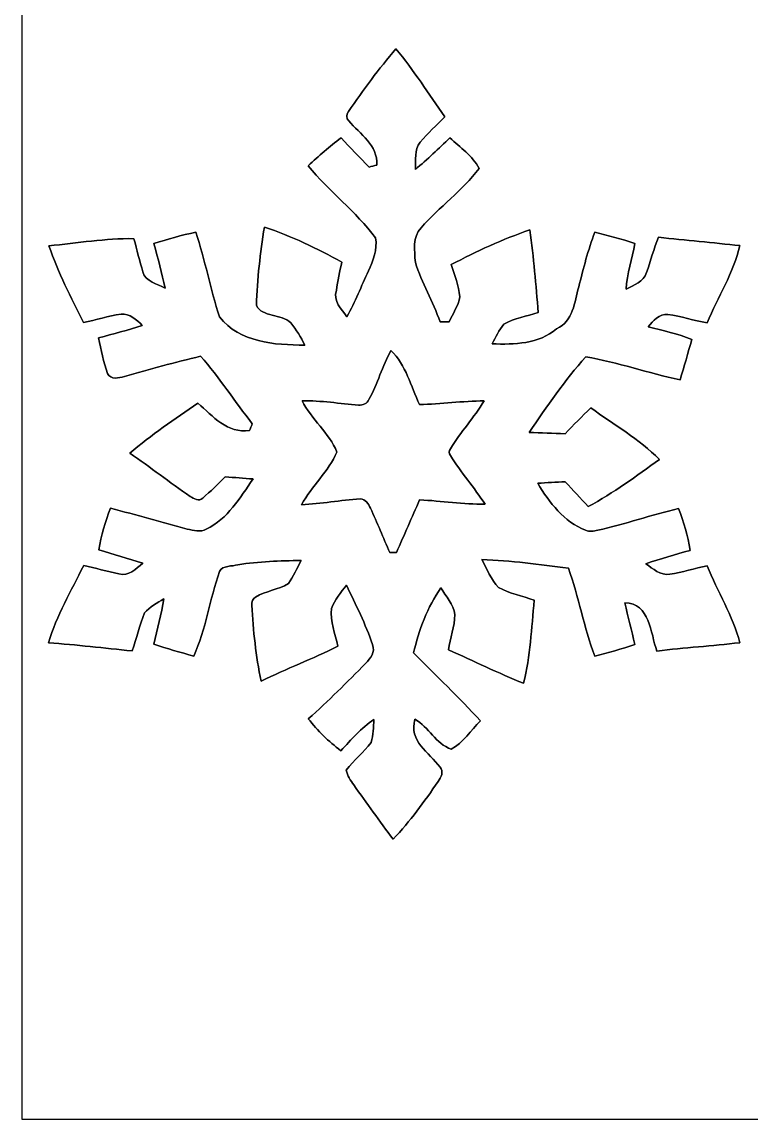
# Model space of a CAD drawing. Header units: centimetres. Extents: x -16.8 to 16.8, y -16.7 to 16.7.
# Drawn here: x -16.77 to -5.52, y -16.67 to 0.28 of the extents above; entities that cross this region are included whole.
import ezdxf

# ---------------------------------------------------------------- set-up
doc = ezdxf.new("R2010")
doc.units = ezdxf.units.CM
doc.header["$MEASUREMENT"] = 0
doc.layers.add('Layer 1', color=7, linetype='Continuous')

msp = doc.modelspace()

# ---------------------------------------------------------------- linework, layer by layer
at = {"layer": 'Layer 1', "color": 7}
for points, knots in [([(-16.77458, 16.66875), (-16.77458, 16.66875), (16.77458, 16.66875), (16.77458, 16.66875), (16.77458, 16.66875), (16.77458, 16.66875), (16.77458, -16.66875), (16.77458, -16.66875), (16.77458, -16.66875), (16.77458, -16.66875), (-16.77458, -16.66875), (-16.77458, -16.66875), (-16.77458, -16.66875), (-16.77458, -16.66875), (-16.77458, 16.66875), (-16.77458, 16.66875), (-16.77458, 16.66875), (-16.77458, 16.66875), (-16.77458, 16.66875), (-16.77458, 16.66875)], [0, 0, 0, 0, 0.16666667, 0.16666667, 0.16666667, 0.16666667, 0.33333333, 0.33333333, 0.33333333, 0.33333333, 0.5, 0.5, 0.5, 0.5, 0.66666667, 0.66666667, 0.66666667, 0.66666667, 1, 1, 1, 1]), ([(-11.73409, -1.10666), (-11.76796, -1.14829), (-11.77078, -1.2132), (-11.72845, -1.2506), (-11.72845, -1.2506), (-11.55383, -1.45803), (-11.27266, -1.62172), (-11.297, -1.93534), (-11.297, -1.93534), (-11.32664, -1.94275), (-11.3859, -1.95721), (-11.41554, -1.96427), (-11.41554, -1.96427), (-11.55771, -1.81257), (-11.71011, -1.67076), (-11.84698, -1.51412), (-11.84698, -1.51412), (-12.0269, -1.64359), (-12.18812, -1.79634), (-12.35322, -1.94416), (-12.35322, -1.94416), (-12.03607, -2.34209), (-11.61697, -2.64901), (-11.31464, -3.05999), (-11.31464, -3.05999), (-11.28395, -3.23533), (-11.35098, -3.41171), (-11.4233, -3.5687), (-11.4233, -3.5687), (-11.53513, -3.804), (-11.62861, -4.04848), (-11.75597, -4.27637), (-11.75597, -4.27637), (-11.84487, -4.1589), (-11.97257, -4.03507), (-11.91895, -3.86927), (-11.91895, -3.86927), (-11.89814, -3.72145), (-11.86709, -3.57752), (-11.83428, -3.43288), (-11.83428, -3.43288), (-12.21599, -3.21945), (-12.61639, -3.03213), (-13.03091, -2.89278), (-13.03091, -2.89278), (-13.09511, -3.29177), (-13.14097, -3.69605), (-13.15473, -4.09963), (-13.15473, -4.09963), (-13.06407, -4.2926), (-12.77056, -4.22557), (-12.62415, -4.36986), (-12.62415, -4.36986), (-12.53984, -4.47604), (-12.46681, -4.59211), (-12.40719, -4.71417), (-12.40719, -4.71417), (-12.87604, -4.71417), (-13.40838, -4.67395), (-13.72623, -4.28025), (-13.72623, -4.28025), (-13.86029, -3.84704), (-13.94883, -3.40007), (-14.09136, -2.96933), (-14.09136, -2.96933), (-14.30867, -3.02084), (-14.52563, -3.07622), (-14.73764, -3.14713), (-14.73764, -3.14713), (-14.67414, -3.37538), (-14.61594, -3.60468), (-14.56514, -3.83611), (-14.56514, -3.83611), (-14.68508, -3.76767), (-14.86464, -3.73768), (-14.90663, -3.58563), (-14.90663, -3.58563), (-14.95919, -3.41559), (-14.99835, -3.24238), (-15.04456, -3.07093), (-15.04456, -3.07093), (-15.48448, -3.06529), (-15.92086, -3.13584), (-16.35689, -3.18241), (-16.35689, -3.18241), (-16.2119, -3.59057), (-16.02246, -3.98216), (-15.82349, -4.36633), (-15.82349, -4.36633), (-15.63017, -4.32541), (-15.44038, -4.26508), (-15.24459, -4.2358), (-15.24459, -4.2358), (-15.11053, -4.22346), (-15.00611, -4.32506), (-14.9158, -4.41007), (-14.9158, -4.41007), (-15.13805, -4.48451), (-15.36594, -4.53849), (-15.59066, -4.6034), (-15.59066, -4.6034), (-15.54974, -4.78825), (-15.51658, -4.97593), (-15.45131, -5.15444), (-15.45131, -5.15444), (-15.40651, -5.25357), (-15.27528, -5.22287), (-15.19167, -5.2003), (-15.19167, -5.2003), (-14.80291, -5.08282), (-14.40991, -4.98228), (-14.01551, -4.88632), (-14.01551, -4.88632), (-13.72729, -5.21617), (-13.48881, -5.58588), (-13.21717, -5.92914), (-13.21717, -5.92914), (-13.2274, -5.95559), (-13.24822, -6.00851), (-13.2588, -6.03497), (-13.2588, -6.03497), (-13.60734, -6.08189), (-13.8236, -5.81307), (-14.05784, -5.61411), (-14.05784, -5.61411), (-14.41909, -5.85541), (-14.77892, -6.1027), (-15.10912, -6.38598), (-15.10912, -6.38598), (-14.79268, -6.60012), (-14.49105, -6.83577), (-14.17638, -7.05273), (-14.17638, -7.05273), (-14.12028, -7.08448), (-14.03809, -7.13916), (-13.98341, -7.07743), (-13.98341, -7.07743), (-13.86064, -6.97548), (-13.74951, -6.86117), (-13.63451, -6.75111), (-13.63451, -6.75111), (-13.49199, -6.76028), (-13.34911, -6.77086), (-13.20624, -6.78251), (-13.20624, -6.78251), (-13.40873, -7.07249), (-13.59641, -7.3974), (-13.92802, -7.55756), (-13.92802, -7.55756), (-14.01974, -7.60977), (-14.12663, -7.57731), (-14.22188, -7.55544), (-14.22188, -7.55544), (-14.61664, -7.44855), (-15.00999, -7.33531), (-15.40686, -7.23512), (-15.40686, -7.23512), (-15.49224, -7.44114), (-15.54868, -7.65775), (-15.58643, -7.87717), (-15.58643, -7.87717), (-15.36171, -7.94773), (-15.13417, -8.00982), (-14.9098, -8.08249), (-14.9098, -8.08249), (-15.00999, -8.17139), (-15.12993, -8.29063), (-15.27704, -8.24971), (-15.27704, -8.24971), (-15.45908, -8.20879), (-15.63864, -8.15763), (-15.82103, -8.11989), (-15.82103, -8.11989), (-16.01576, -8.509), (-16.23977, -8.89212), (-16.36466, -9.31122), (-16.36466, -9.31122), (-15.93356, -9.34614), (-15.50353, -9.3913), (-15.07384, -9.43892), (-15.07384, -9.43892), (-15.00646, -9.24419), (-14.95566, -9.04311), (-14.88369, -8.85014), (-14.88369, -8.85014), (-14.79973, -8.757), (-14.69002, -8.69527), (-14.58242, -8.63494), (-14.58242, -8.63494), (-14.6244, -8.86954), (-14.6812, -9.10131), (-14.7387, -9.33274), (-14.7387, -9.33274), (-14.5355, -9.40223), (-14.32913, -9.46079), (-14.1224, -9.519), (-14.1224, -9.519), (-13.92943, -9.10449), (-13.87722, -8.64235), (-13.72376, -8.21408), (-13.72376, -8.21408), (-13.67755, -8.1093), (-13.52233, -8.13752), (-13.44119, -8.10648), (-13.44119, -8.10648), (-13.11804, -8.05991), (-12.79066, -8.04192), (-12.46399, -8.04263), (-12.46399, -8.04263), (-12.52361, -8.16469), (-12.58605, -8.28499), (-12.66119, -8.39858), (-12.66119, -8.39858), (-12.81712, -8.49242), (-13.00939, -8.51182), (-13.16673, -8.60566), (-13.16673, -8.60566), (-13.21259, -8.63036), (-13.23164, -8.68221), (-13.22493, -8.73266), (-13.22493, -8.73266), (-13.20447, -9.12495), (-13.16249, -9.5183), (-13.08065, -9.90353), (-13.08065, -9.90353), (-12.69083, -9.71374), (-12.28408, -9.56028), (-11.89637, -9.36554), (-11.89637, -9.36554), (-11.94188, -9.17328), (-12.01455, -8.98278), (-11.99444, -8.78134), (-11.99444, -8.78134), (-11.9447, -8.64694), (-11.85263, -8.53299), (-11.76126, -8.42433), (-11.76126, -8.42433), (-11.62509, -8.72807), (-11.46316, -9.02229), (-11.36333, -9.3412), (-11.36333, -9.3412), (-11.3097, -9.46079), (-11.39684, -9.55111), (-11.46598, -9.62907), (-11.46598, -9.62907), (-11.75491, -9.92082), (-12.04242, -10.21468), (-12.35251, -10.48491), (-12.35251, -10.48491), (-12.21034, -10.67259), (-12.03748, -10.83522), (-11.85086, -10.97915), (-11.85086, -10.97915), (-11.68823, -10.81123), (-11.5376, -10.62637), (-11.33898, -10.49902), (-11.33898, -10.49902), (-11.35204, -10.61579), (-11.34392, -10.7382), (-11.38343, -10.85039), (-11.38343, -10.85039), (-11.49279, -11.00772), (-11.65084, -11.12485), (-11.76584, -11.27866), (-11.76584, -11.27866), (-11.7542, -11.36615), (-11.69882, -11.43811), (-11.65049, -11.50902), (-11.65049, -11.50902), (-11.45117, -11.78948), (-11.25008, -12.06923), (-11.04336, -12.34475), (-11.04336, -12.34475), (-10.77948, -12.07382), (-10.56323, -11.76232), (-10.34627, -11.45434), (-10.34627, -11.45434), (-10.30499, -11.3919), (-10.25631, -11.30018), (-10.31663, -11.23386), (-10.31663, -11.23386), (-10.48985, -11.00737), (-10.80453, -10.83063), (-10.70645, -10.49267), (-10.70645, -10.49267), (-10.49091, -10.61191), (-10.38401, -10.87437), (-10.14659, -10.95481), (-10.14659, -10.95481), (-9.95856, -10.85638), (-9.84391, -10.66447), (-9.6961, -10.51983), (-9.6961, -10.51983), (-10.02383, -10.15471), (-10.3826, -9.81957), (-10.72621, -9.47032), (-10.72621, -9.47032), (-10.64895, -9.11437), (-10.51101, -8.76335), (-10.30676, -8.46243), (-10.30676, -8.46243), (-10.22703, -8.59437), (-10.1159, -8.72031), (-10.08874, -8.87695), (-10.08874, -8.87695), (-10.09297, -9.06251), (-10.16706, -9.2389), (-10.18575, -9.42305), (-10.18575, -9.42305), (-9.79946, -9.59414), (-9.42023, -9.78112), (-9.02829, -9.93846), (-9.02829, -9.93846), (-8.92457, -9.519), (-8.90552, -9.08473), (-8.86566, -8.65611), (-8.86566, -8.65611), (-9.04734, -8.58696), (-9.24384, -8.55274), (-9.41458, -8.45961), (-9.41458, -8.45961), (-9.52923, -8.33543), (-9.59591, -8.17457), (-9.67352, -8.0264), (-9.67352, -8.0264), (-9.22584, -8.04439), (-8.78099, -8.10048), (-8.3372, -8.16046), (-8.3372, -8.16046), (-8.17563, -8.60531), (-8.09625, -9.07521), (-7.92903, -9.51794), (-7.92903, -9.51794), (-7.72125, -9.46432), (-7.51346, -9.40894), (-7.31026, -9.33979), (-7.31026, -9.33979), (-7.36106, -9.12424), (-7.41645, -8.91117), (-7.46548, -8.69562), (-7.46548, -8.69562), (-7.07672, -8.69774), (-7.07002, -9.16164), (-6.97089, -9.44033), (-6.97089, -9.44033), (-6.54438, -9.38918), (-6.11611, -9.36025), (-5.68925, -9.31122), (-5.68925, -9.31122), (-5.79861, -8.89247), (-6.03426, -8.52135), (-6.19513, -8.122), (-6.19513, -8.122), (-6.38739, -8.16398), (-6.57578, -8.22431), (-6.77051, -8.25429), (-6.77051, -8.25429), (-6.91515, -8.27828), (-7.03263, -8.16892), (-7.14093, -8.09061), (-7.14093, -8.09061), (-6.91515, -8.01687), (-6.68655, -7.95196), (-6.45866, -7.88494), (-6.45866, -7.88494), (-6.49499, -7.66374), (-6.54967, -7.44432), (-6.63716, -7.23794), (-6.63716, -7.23794), (-7.05485, -7.34166), (-7.46407, -7.47677), (-7.88282, -7.57555), (-7.88282, -7.57555), (-7.9442, -7.59001), (-8.01053, -7.59954), (-8.07085, -7.5752), (-8.07085, -7.5752), (-8.40528, -7.44396), (-8.63106, -7.14657), (-8.80992, -6.84812), (-8.80992, -6.84812), (-8.66881, -6.83966), (-8.52734, -6.83225), (-8.38588, -6.82696), (-8.38588, -6.82696), (-8.26664, -6.95396), (-8.1474, -7.08096), (-8.02993, -7.21007), (-8.02993, -7.21007), (-7.64364, -6.99805), (-7.28663, -6.73735), (-6.93032, -6.47947), (-6.93032, -6.47947), (-7.24429, -6.1662), (-7.63517, -5.9436), (-7.99218, -5.68396), (-7.99218, -5.68396), (-8.12588, -5.81589), (-8.25853, -5.94889), (-8.3887, -6.08471), (-8.3887, -6.08471), (-8.57426, -6.07836), (-8.75947, -6.07131), (-8.94468, -6.06284), (-8.94468, -6.06284), (-8.6674, -5.66349), (-8.39188, -5.25956), (-8.06803, -4.89585), (-8.06803, -4.89585), (-7.57449, -4.97946), (-7.10106, -5.14667), (-6.61211, -5.25145), (-6.61211, -5.25145), (-6.54967, -5.04402), (-6.48829, -4.83694), (-6.43149, -4.62809), (-6.43149, -4.62809), (-6.64916, -4.5399), (-6.87952, -4.49016), (-7.10636, -4.43195), (-7.10636, -4.43195), (-7.02839, -4.33952), (-6.93314, -4.23192), (-6.80014, -4.24074), (-6.80014, -4.24074), (-6.59589, -4.26932), (-6.39868, -4.3374), (-6.19478, -4.37056), (-6.19478, -4.37056), (-6.0265, -3.97369), (-5.78944, -3.59939), (-5.68748, -3.17712), (-5.68748, -3.17712), (-6.10623, -3.13443), (-6.52533, -3.09421), (-6.94337, -3.04906), (-6.94337, -3.04906), (-7.01993, -3.22615), (-7.06543, -3.41383), (-7.1314, -3.59516), (-7.1314, -3.59516), (-7.17656, -3.73627), (-7.32896, -3.78919), (-7.44714, -3.85304), (-7.44714, -3.85304), (-7.43373, -3.61174), (-7.35436, -3.38067), (-7.31097, -3.14431), (-7.31097, -3.14431), (-7.51311, -3.0734), (-7.7216, -3.02401), (-7.92868, -2.97039), (-7.92868, -2.97039), (-8.03381, -3.2452), (-8.10436, -3.53131), (-8.17739, -3.81635), (-8.17739, -3.81635), (-8.24054, -4.0513), (-8.26347, -4.34481), (-8.51817, -4.4637), (-8.51817, -4.4637), (-8.79687, -4.69794), (-9.17116, -4.70817), (-9.51512, -4.69477), (-9.51512, -4.69477), (-9.45938, -4.59105), (-9.40964, -4.48169), (-9.33274, -4.39244), (-9.33274, -4.39244), (-9.17187, -4.29436), (-8.9789, -4.27073), (-8.8011, -4.21322), (-8.8011, -4.21322), (-8.83814, -3.78672), (-8.87413, -3.35986), (-8.93128, -2.93546), (-8.93128, -2.93546), (-9.35073, -3.07622), (-9.75431, -3.26743), (-10.14659, -3.47169), (-10.14659, -3.47169), (-10.09544, -3.63467), (-10.02277, -3.79589), (-10.01501, -3.9691), (-10.01501, -3.9691), (-10.03265, -4.10986), (-10.12402, -4.22734), (-10.17799, -4.35575), (-10.17799, -4.35575), (-10.22421, -4.35539), (-10.27042, -4.35575), (-10.31663, -4.3561), (-10.31663, -4.3561), (-10.43058, -4.04354), (-10.60062, -3.75426), (-10.7001, -3.43676), (-10.7001, -3.43676), (-10.7128, -3.25967), (-10.74491, -3.042), (-10.6112, -2.9016), (-10.6112, -2.9016), (-10.32686, -2.58233), (-9.97514, -2.32692), (-9.71374, -1.9872), (-9.71374, -1.9872), (-9.81393, -1.78929), (-10.01007, -1.66264), (-10.16635, -1.51271), (-10.16635, -1.51271), (-10.33956, -1.67993), (-10.51278, -1.84785), (-10.69904, -2.00131), (-10.69904, -2.00131), (-10.68634, -1.8609), (-10.72092, -1.69792), (-10.62602, -1.58115), (-10.62602, -1.58115), (-10.51031, -1.44004), (-10.37167, -1.31939), (-10.24537, -1.18816), (-10.24537, -1.18816), (-10.49443, -0.83644), (-10.72409, -0.47025), (-11.00032, -0.13899), (-11.00032, -0.13899), (-11.26349, -0.44697), (-11.50338, -0.77399), (-11.73409, -1.10666)], [0, 0, 0, 0, 0.0075188, 0.0075188, 0.0075188, 0.0075188, 0.01503759, 0.01503759, 0.01503759, 0.01503759, 0.02255639, 0.02255639, 0.02255639, 0.02255639, 0.03007519, 0.03007519, 0.03007519, 0.03007519, 0.03759398, 0.03759398, 0.03759398, 0.03759398, 0.04511278, 0.04511278, 0.04511278, 0.04511278, 0.05263158, 0.05263158, 0.05263158, 0.05263158, 0.06015038, 0.06015038, 0.06015038, 0.06015038, 0.06766917, 0.06766917, 0.06766917, 0.06766917, 0.07518797, 0.07518797, 0.07518797, 0.07518797, 0.08270677, 0.08270677, 0.08270677, 0.08270677, 0.09022556, 0.09022556, 0.09022556, 0.09022556, 0.09774436, 0.09774436, 0.09774436, 0.09774436, 0.10526316, 0.10526316, 0.10526316, 0.10526316, 0.11278195, 0.11278195, 0.11278195, 0.11278195, 0.12030075, 0.12030075, 0.12030075, 0.12030075, 0.12781955, 0.12781955, 0.12781955, 0.12781955, 0.13533835, 0.13533835, 0.13533835, 0.13533835, 0.14285714, 0.14285714, 0.14285714, 0.14285714, 0.15037594, 0.15037594, 0.15037594, 0.15037594, 0.15789474, 0.15789474, 0.15789474, 0.15789474, 0.16541353, 0.16541353, 0.16541353, 0.16541353, 0.17293233, 0.17293233, 0.17293233, 0.17293233, 0.18045113, 0.18045113, 0.18045113, 0.18045113, 0.18796992, 0.18796992, 0.18796992, 0.18796992, 0.19548872, 0.19548872, 0.19548872, 0.19548872, 0.20300752, 0.20300752, 0.20300752, 0.20300752, 0.21052632, 0.21052632, 0.21052632, 0.21052632, 0.21804511, 0.21804511, 0.21804511, 0.21804511, 0.22556391, 0.22556391, 0.22556391, 0.22556391, 0.23308271, 0.23308271, 0.23308271, 0.23308271, 0.2406015, 0.2406015, 0.2406015, 0.2406015, 0.2481203, 0.2481203, 0.2481203, 0.2481203, 0.2556391, 0.2556391, 0.2556391, 0.2556391, 0.26315789, 0.26315789, 0.26315789, 0.26315789, 0.27067669, 0.27067669, 0.27067669, 0.27067669, 0.27819549, 0.27819549, 0.27819549, 0.27819549, 0.28571429, 0.28571429, 0.28571429, 0.28571429, 0.29323308, 0.29323308, 0.29323308, 0.29323308, 0.30075188, 0.30075188, 0.30075188, 0.30075188, 0.30827068, 0.30827068, 0.30827068, 0.30827068, 0.31578947, 0.31578947, 0.31578947, 0.31578947, 0.32330827, 0.32330827, 0.32330827, 0.32330827, 0.33082707, 0.33082707, 0.33082707, 0.33082707, 0.33834586, 0.33834586, 0.33834586, 0.33834586, 0.34586466, 0.34586466, 0.34586466, 0.34586466, 0.35338346, 0.35338346, 0.35338346, 0.35338346, 0.36090226, 0.36090226, 0.36090226, 0.36090226, 0.36842105, 0.36842105, 0.36842105, 0.36842105, 0.37593985, 0.37593985, 0.37593985, 0.37593985, 0.38345865, 0.38345865, 0.38345865, 0.38345865, 0.39097744, 0.39097744, 0.39097744, 0.39097744, 0.39849624, 0.39849624, 0.39849624, 0.39849624, 0.40601504, 0.40601504, 0.40601504, 0.40601504, 0.41353383, 0.41353383, 0.41353383, 0.41353383, 0.42105263, 0.42105263, 0.42105263, 0.42105263, 0.42857143, 0.42857143, 0.42857143, 0.42857143, 0.43609023, 0.43609023, 0.43609023, 0.43609023, 0.44360902, 0.44360902, 0.44360902, 0.44360902, 0.45112782, 0.45112782, 0.45112782, 0.45112782, 0.45864662, 0.45864662, 0.45864662, 0.45864662, 0.46616541, 0.46616541, 0.46616541, 0.46616541, 0.47368421, 0.47368421, 0.47368421, 0.47368421, 0.48120301, 0.48120301, 0.48120301, 0.48120301, 0.4887218, 0.4887218, 0.4887218, 0.4887218, 0.4962406, 0.4962406, 0.4962406, 0.4962406, 0.5037594, 0.5037594, 0.5037594, 0.5037594, 0.5112782, 0.5112782, 0.5112782, 0.5112782, 0.51879699, 0.51879699, 0.51879699, 0.51879699, 0.52631579, 0.52631579, 0.52631579, 0.52631579, 0.53383459, 0.53383459, 0.53383459, 0.53383459, 0.54135338, 0.54135338, 0.54135338, 0.54135338, 0.54887218, 0.54887218, 0.54887218, 0.54887218, 0.55639098, 0.55639098, 0.55639098, 0.55639098, 0.56390977, 0.56390977, 0.56390977, 0.56390977, 0.57142857, 0.57142857, 0.57142857, 0.57142857, 0.57894737, 0.57894737, 0.57894737, 0.57894737, 0.58646617, 0.58646617, 0.58646617, 0.58646617, 0.59398496, 0.59398496, 0.59398496, 0.59398496, 0.60150376, 0.60150376, 0.60150376, 0.60150376, 0.60902256, 0.60902256, 0.60902256, 0.60902256, 0.61654135, 0.61654135, 0.61654135, 0.61654135, 0.62406015, 0.62406015, 0.62406015, 0.62406015, 0.63157895, 0.63157895, 0.63157895, 0.63157895, 0.63909774, 0.63909774, 0.63909774, 0.63909774, 0.64661654, 0.64661654, 0.64661654, 0.64661654, 0.65413534, 0.65413534, 0.65413534, 0.65413534, 0.66165414, 0.66165414, 0.66165414, 0.66165414, 0.66917293, 0.66917293, 0.66917293, 0.66917293, 0.67669173, 0.67669173, 0.67669173, 0.67669173, 0.68421053, 0.68421053, 0.68421053, 0.68421053, 0.69172932, 0.69172932, 0.69172932, 0.69172932, 0.69924812, 0.69924812, 0.69924812, 0.69924812, 0.70676692, 0.70676692, 0.70676692, 0.70676692, 0.71428571, 0.71428571, 0.71428571, 0.71428571, 0.72180451, 0.72180451, 0.72180451, 0.72180451, 0.72932331, 0.72932331, 0.72932331, 0.72932331, 0.73684211, 0.73684211, 0.73684211, 0.73684211, 0.7443609, 0.7443609, 0.7443609, 0.7443609, 0.7518797, 0.7518797, 0.7518797, 0.7518797, 0.7593985, 0.7593985, 0.7593985, 0.7593985, 0.76691729, 0.76691729, 0.76691729, 0.76691729, 0.77443609, 0.77443609, 0.77443609, 0.77443609, 0.78195489, 0.78195489, 0.78195489, 0.78195489, 0.78947368, 0.78947368, 0.78947368, 0.78947368, 0.79699248, 0.79699248, 0.79699248, 0.79699248, 0.80451128, 0.80451128, 0.80451128, 0.80451128, 0.81203008, 0.81203008, 0.81203008, 0.81203008, 0.81954887, 0.81954887, 0.81954887, 0.81954887, 0.82706767, 0.82706767, 0.82706767, 0.82706767, 0.83458647, 0.83458647, 0.83458647, 0.83458647, 0.84210526, 0.84210526, 0.84210526, 0.84210526, 0.84962406, 0.84962406, 0.84962406, 0.84962406, 0.85714286, 0.85714286, 0.85714286, 0.85714286, 0.86466165, 0.86466165, 0.86466165, 0.86466165, 0.87218045, 0.87218045, 0.87218045, 0.87218045, 0.87969925, 0.87969925, 0.87969925, 0.87969925, 0.88721805, 0.88721805, 0.88721805, 0.88721805, 0.89473684, 0.89473684, 0.89473684, 0.89473684, 0.90225564, 0.90225564, 0.90225564, 0.90225564, 0.90977444, 0.90977444, 0.90977444, 0.90977444, 0.91729323, 0.91729323, 0.91729323, 0.91729323, 0.92481203, 0.92481203, 0.92481203, 0.92481203, 0.93233083, 0.93233083, 0.93233083, 0.93233083, 0.93984962, 0.93984962, 0.93984962, 0.93984962, 0.94736842, 0.94736842, 0.94736842, 0.94736842, 0.95488722, 0.95488722, 0.95488722, 0.95488722, 0.96240602, 0.96240602, 0.96240602, 0.96240602, 0.96992481, 0.96992481, 0.96992481, 0.96992481, 0.97744361, 0.97744361, 0.97744361, 0.97744361, 0.98496241, 0.98496241, 0.98496241, 0.98496241, 1, 1, 1, 1]), ([(-11.07616, -4.79672), (-10.84651, -5.02461), (-10.76678, -5.34705), (-10.63696, -5.63316), (-10.63696, -5.63316), (-10.30252, -5.6261), (-9.97056, -5.57847), (-9.63577, -5.57565), (-9.63577, -5.57565), (-9.79346, -5.83353), (-9.99878, -6.05825), (-10.15824, -6.31472), (-10.15824, -6.31472), (-10.18258, -6.34965), (-10.18258, -6.38493), (-10.15824, -6.42091), (-10.15824, -6.42091), (-9.99419, -6.68161), (-9.79135, -6.91586), (-9.62131, -7.17303), (-9.62131, -7.17303), (-9.96033, -7.17479), (-10.29617, -7.12152), (-10.63413, -7.10459), (-10.63413, -7.10459), (-10.75302, -7.37588), (-10.87367, -7.64646), (-10.99079, -7.91845), (-10.99079, -7.91845), (-11.0169, -7.9188), (-11.06876, -7.91916), (-11.09451, -7.91951), (-11.09451, -7.91951), (-11.1947, -7.69056), (-11.28854, -7.45913), (-11.39366, -7.23265), (-11.39366, -7.23265), (-11.42471, -7.16774), (-11.46845, -7.08907), (-11.551, -7.09048), (-11.551, -7.09048), (-11.85404, -7.10741), (-12.15284, -7.16844), (-12.45658, -7.17973), (-12.45658, -7.17973), (-12.29819, -6.89363), (-12.04348, -6.66503), (-11.90978, -6.36693), (-11.90978, -6.36693), (-12.03008, -6.06989), (-12.30559, -5.86176), (-12.44847, -5.57424), (-12.44847, -5.57424), (-12.15566, -5.56895), (-11.86674, -5.62116), (-11.57534, -5.64021), (-11.57534, -5.64021), (-11.51043, -5.6455), (-11.44376, -5.61728), (-11.41624, -5.55554), (-11.41624, -5.55554), (-11.28395, -5.31178), (-11.20846, -5.04084), (-11.07616, -4.79672)], [0, 0, 0, 0, 0.05882353, 0.05882353, 0.05882353, 0.05882353, 0.11764706, 0.11764706, 0.11764706, 0.11764706, 0.17647059, 0.17647059, 0.17647059, 0.17647059, 0.23529412, 0.23529412, 0.23529412, 0.23529412, 0.29411765, 0.29411765, 0.29411765, 0.29411765, 0.35294118, 0.35294118, 0.35294118, 0.35294118, 0.41176471, 0.41176471, 0.41176471, 0.41176471, 0.47058824, 0.47058824, 0.47058824, 0.47058824, 0.52941176, 0.52941176, 0.52941176, 0.52941176, 0.58823529, 0.58823529, 0.58823529, 0.58823529, 0.64705882, 0.64705882, 0.64705882, 0.64705882, 0.70588235, 0.70588235, 0.70588235, 0.70588235, 0.76470588, 0.76470588, 0.76470588, 0.76470588, 0.82352941, 0.82352941, 0.82352941, 0.82352941, 0.88235294, 0.88235294, 0.88235294, 0.88235294, 1, 1, 1, 1])]:
    msp.add_open_spline(points, degree=3, knots=knots, dxfattribs=at)
at = {"layer": 'Layer 1', "color": 251}
for points, knots in [([(-11.73409, -1.10666), (-11.50338, -0.77399), (-11.26349, -0.44697), (-11.00032, -0.13899), (-11.00032, -0.13899), (-10.72409, -0.47025), (-10.49443, -0.83644), (-10.24537, -1.18816), (-10.24537, -1.18816), (-10.37167, -1.31939), (-10.51031, -1.44004), (-10.62602, -1.58115), (-10.62602, -1.58115), (-10.72092, -1.69792), (-10.68634, -1.8609), (-10.69904, -2.00131), (-10.69904, -2.00131), (-10.51278, -1.84785), (-10.33956, -1.67993), (-10.16635, -1.51271), (-10.16635, -1.51271), (-10.01007, -1.66264), (-9.81393, -1.78929), (-9.71374, -1.9872), (-9.71374, -1.9872), (-9.97514, -2.32692), (-10.32686, -2.58233), (-10.6112, -2.9016), (-10.6112, -2.9016), (-10.74491, -3.042), (-10.7128, -3.25967), (-10.7001, -3.43676), (-10.7001, -3.43676), (-10.60062, -3.75426), (-10.43058, -4.04354), (-10.31663, -4.3561), (-10.31663, -4.3561), (-10.27042, -4.35575), (-10.22421, -4.35539), (-10.17799, -4.35575), (-10.17799, -4.35575), (-10.12402, -4.22734), (-10.03265, -4.10986), (-10.01501, -3.9691), (-10.01501, -3.9691), (-10.02277, -3.79589), (-10.09544, -3.63467), (-10.14659, -3.47169), (-10.14659, -3.47169), (-9.75431, -3.26743), (-9.35073, -3.07622), (-8.93128, -2.93546), (-8.93128, -2.93546), (-8.87413, -3.35986), (-8.83814, -3.78672), (-8.8011, -4.21322), (-8.8011, -4.21322), (-8.9789, -4.27073), (-9.17187, -4.29436), (-9.33274, -4.39244), (-9.33274, -4.39244), (-9.40964, -4.48169), (-9.45938, -4.59105), (-9.51512, -4.69477), (-9.51512, -4.69477), (-9.17116, -4.70817), (-8.79687, -4.69794), (-8.51817, -4.4637), (-8.51817, -4.4637), (-8.26347, -4.34481), (-8.24054, -4.0513), (-8.17739, -3.81635), (-8.17739, -3.81635), (-8.10436, -3.53131), (-8.03381, -3.2452), (-7.92868, -2.97039), (-7.92868, -2.97039), (-7.7216, -3.02401), (-7.51311, -3.0734), (-7.31097, -3.14431), (-7.31097, -3.14431), (-7.35436, -3.38067), (-7.43373, -3.61174), (-7.44714, -3.85304), (-7.44714, -3.85304), (-7.32896, -3.78919), (-7.17656, -3.73627), (-7.1314, -3.59516), (-7.1314, -3.59516), (-7.06543, -3.41383), (-7.01993, -3.22615), (-6.94337, -3.04906), (-6.94337, -3.04906), (-6.52533, -3.09421), (-6.10623, -3.13443), (-5.68748, -3.17712), (-5.68748, -3.17712), (-5.78944, -3.59939), (-6.0265, -3.97369), (-6.19478, -4.37056), (-6.19478, -4.37056), (-6.39868, -4.3374), (-6.59589, -4.26932), (-6.80014, -4.24074), (-6.80014, -4.24074), (-6.93314, -4.23192), (-7.02839, -4.33952), (-7.10636, -4.43195), (-7.10636, -4.43195), (-6.87952, -4.49016), (-6.64916, -4.5399), (-6.43149, -4.62809), (-6.43149, -4.62809), (-6.48829, -4.83694), (-6.54967, -5.04402), (-6.61211, -5.25145), (-6.61211, -5.25145), (-7.10106, -5.14667), (-7.57449, -4.97946), (-8.06803, -4.89585), (-8.06803, -4.89585), (-8.39188, -5.25956), (-8.6674, -5.66349), (-8.94468, -6.06284), (-8.94468, -6.06284), (-8.75947, -6.07131), (-8.57426, -6.07836), (-8.3887, -6.08471), (-8.3887, -6.08471), (-8.25853, -5.94889), (-8.12588, -5.81589), (-7.99218, -5.68396), (-7.99218, -5.68396), (-7.63517, -5.9436), (-7.24429, -6.1662), (-6.93032, -6.47947), (-6.93032, -6.47947), (-7.28663, -6.73735), (-7.64364, -6.99805), (-8.02993, -7.21007), (-8.02993, -7.21007), (-8.1474, -7.08096), (-8.26664, -6.95396), (-8.38588, -6.82696), (-8.38588, -6.82696), (-8.52734, -6.83225), (-8.66881, -6.83966), (-8.80992, -6.84812), (-8.80992, -6.84812), (-8.63106, -7.14657), (-8.40528, -7.44396), (-8.07085, -7.5752), (-8.07085, -7.5752), (-8.01053, -7.59954), (-7.9442, -7.59001), (-7.88282, -7.57555), (-7.88282, -7.57555), (-7.46407, -7.47677), (-7.05485, -7.34166), (-6.63716, -7.23794), (-6.63716, -7.23794), (-6.54967, -7.44432), (-6.49499, -7.66374), (-6.45866, -7.88494), (-6.45866, -7.88494), (-6.68655, -7.95196), (-6.91515, -8.01687), (-7.14093, -8.09061), (-7.14093, -8.09061), (-7.03263, -8.16892), (-6.91515, -8.27828), (-6.77051, -8.25429), (-6.77051, -8.25429), (-6.57578, -8.22431), (-6.38739, -8.16398), (-6.19513, -8.122), (-6.19513, -8.122), (-6.03426, -8.52135), (-5.79861, -8.89247), (-5.68925, -9.31122), (-5.68925, -9.31122), (-6.11611, -9.36025), (-6.54438, -9.38918), (-6.97089, -9.44033), (-6.97089, -9.44033), (-7.07002, -9.16164), (-7.07672, -8.69774), (-7.46548, -8.69562), (-7.46548, -8.69562), (-7.41645, -8.91117), (-7.36106, -9.12424), (-7.31026, -9.33979), (-7.31026, -9.33979), (-7.51346, -9.40894), (-7.72125, -9.46432), (-7.92903, -9.51794), (-7.92903, -9.51794), (-8.09625, -9.07521), (-8.17563, -8.60531), (-8.3372, -8.16046), (-8.3372, -8.16046), (-8.78099, -8.10048), (-9.22584, -8.04439), (-9.67352, -8.0264), (-9.67352, -8.0264), (-9.59591, -8.17457), (-9.52923, -8.33543), (-9.41458, -8.45961), (-9.41458, -8.45961), (-9.24384, -8.55274), (-9.04734, -8.58696), (-8.86566, -8.65611), (-8.86566, -8.65611), (-8.90552, -9.08473), (-8.92457, -9.519), (-9.02829, -9.93846), (-9.02829, -9.93846), (-9.42023, -9.78112), (-9.79946, -9.59414), (-10.18575, -9.42305), (-10.18575, -9.42305), (-10.16706, -9.2389), (-10.09297, -9.06251), (-10.08874, -8.87695), (-10.08874, -8.87695), (-10.1159, -8.72031), (-10.22703, -8.59437), (-10.30676, -8.46243), (-10.30676, -8.46243), (-10.51101, -8.76335), (-10.64895, -9.11437), (-10.72621, -9.47032), (-10.72621, -9.47032), (-10.3826, -9.81957), (-10.02383, -10.15471), (-9.6961, -10.51983), (-9.6961, -10.51983), (-9.84391, -10.66447), (-9.95856, -10.85638), (-10.14659, -10.95481), (-10.14659, -10.95481), (-10.38401, -10.87437), (-10.49091, -10.61191), (-10.70645, -10.49267), (-10.70645, -10.49267), (-10.80453, -10.83063), (-10.48985, -11.00737), (-10.31663, -11.23386), (-10.31663, -11.23386), (-10.25631, -11.30018), (-10.30499, -11.3919), (-10.34627, -11.45434), (-10.34627, -11.45434), (-10.56323, -11.76232), (-10.77948, -12.07382), (-11.04336, -12.34475), (-11.04336, -12.34475), (-11.25008, -12.06923), (-11.45117, -11.78948), (-11.65049, -11.50902), (-11.65049, -11.50902), (-11.69882, -11.43811), (-11.7542, -11.36615), (-11.76584, -11.27866), (-11.76584, -11.27866), (-11.65084, -11.12485), (-11.49279, -11.00772), (-11.38343, -10.85039), (-11.38343, -10.85039), (-11.34392, -10.7382), (-11.35204, -10.61579), (-11.33898, -10.49902), (-11.33898, -10.49902), (-11.5376, -10.62637), (-11.68823, -10.81123), (-11.85086, -10.97915), (-11.85086, -10.97915), (-12.03748, -10.83522), (-12.21034, -10.67259), (-12.35251, -10.48491), (-12.35251, -10.48491), (-12.04242, -10.21468), (-11.75491, -9.92082), (-11.46598, -9.62907), (-11.46598, -9.62907), (-11.39684, -9.55111), (-11.3097, -9.46079), (-11.36333, -9.3412), (-11.36333, -9.3412), (-11.46316, -9.02229), (-11.62509, -8.72807), (-11.76126, -8.42433), (-11.76126, -8.42433), (-11.85263, -8.53299), (-11.9447, -8.64694), (-11.99444, -8.78134), (-11.99444, -8.78134), (-12.01455, -8.98278), (-11.94188, -9.17328), (-11.89637, -9.36554), (-11.89637, -9.36554), (-12.28408, -9.56028), (-12.69083, -9.71374), (-13.08065, -9.90353), (-13.08065, -9.90353), (-13.16249, -9.5183), (-13.20447, -9.12495), (-13.22493, -8.73266), (-13.22493, -8.73266), (-13.23164, -8.68221), (-13.21259, -8.63036), (-13.16673, -8.60566), (-13.16673, -8.60566), (-13.00939, -8.51182), (-12.81712, -8.49242), (-12.66119, -8.39858), (-12.66119, -8.39858), (-12.58605, -8.28499), (-12.52361, -8.16469), (-12.46399, -8.04263), (-12.46399, -8.04263), (-12.79066, -8.04192), (-13.11804, -8.05991), (-13.44119, -8.10648), (-13.44119, -8.10648), (-13.52233, -8.13752), (-13.67755, -8.1093), (-13.72376, -8.21408), (-13.72376, -8.21408), (-13.87722, -8.64235), (-13.92943, -9.10449), (-14.1224, -9.519), (-14.1224, -9.519), (-14.32913, -9.46079), (-14.5355, -9.40223), (-14.7387, -9.33274), (-14.7387, -9.33274), (-14.6812, -9.10131), (-14.6244, -8.86954), (-14.58242, -8.63494), (-14.58242, -8.63494), (-14.69002, -8.69527), (-14.79973, -8.757), (-14.88369, -8.85014), (-14.88369, -8.85014), (-14.95566, -9.04311), (-15.00646, -9.24419), (-15.07384, -9.43892), (-15.07384, -9.43892), (-15.50353, -9.3913), (-15.93356, -9.34614), (-16.36466, -9.31122), (-16.36466, -9.31122), (-16.23977, -8.89212), (-16.01576, -8.509), (-15.82103, -8.11989), (-15.82103, -8.11989), (-15.63864, -8.15763), (-15.45908, -8.20879), (-15.27704, -8.24971), (-15.27704, -8.24971), (-15.12993, -8.29063), (-15.00999, -8.17139), (-14.9098, -8.08249), (-14.9098, -8.08249), (-15.13417, -8.00982), (-15.36171, -7.94773), (-15.58643, -7.87717), (-15.58643, -7.87717), (-15.54868, -7.65775), (-15.49224, -7.44114), (-15.40686, -7.23512), (-15.40686, -7.23512), (-15.00999, -7.33531), (-14.61664, -7.44855), (-14.22188, -7.55544), (-14.22188, -7.55544), (-14.12663, -7.57731), (-14.01974, -7.60977), (-13.92802, -7.55756), (-13.92802, -7.55756), (-13.59641, -7.3974), (-13.40873, -7.07249), (-13.20624, -6.78251), (-13.20624, -6.78251), (-13.34911, -6.77086), (-13.49199, -6.76028), (-13.63451, -6.75111), (-13.63451, -6.75111), (-13.74951, -6.86117), (-13.86064, -6.97548), (-13.98341, -7.07743), (-13.98341, -7.07743), (-14.03809, -7.13916), (-14.12028, -7.08448), (-14.17638, -7.05273), (-14.17638, -7.05273), (-14.49105, -6.83577), (-14.79268, -6.60012), (-15.10912, -6.38598), (-15.10912, -6.38598), (-14.77892, -6.1027), (-14.41909, -5.85541), (-14.05784, -5.61411), (-14.05784, -5.61411), (-13.8236, -5.81307), (-13.60734, -6.08189), (-13.2588, -6.03497), (-13.2588, -6.03497), (-13.24822, -6.00851), (-13.2274, -5.95559), (-13.21717, -5.92914), (-13.21717, -5.92914), (-13.48881, -5.58588), (-13.72729, -5.21617), (-14.01551, -4.88632), (-14.01551, -4.88632), (-14.40991, -4.98228), (-14.80291, -5.08282), (-15.19167, -5.2003), (-15.19167, -5.2003), (-15.27528, -5.22287), (-15.40651, -5.25357), (-15.45131, -5.15444), (-15.45131, -5.15444), (-15.51658, -4.97593), (-15.54974, -4.78825), (-15.59066, -4.6034), (-15.59066, -4.6034), (-15.36594, -4.53849), (-15.13805, -4.48451), (-14.9158, -4.41007), (-14.9158, -4.41007), (-15.00611, -4.32506), (-15.11053, -4.22346), (-15.24459, -4.2358), (-15.24459, -4.2358), (-15.44038, -4.26508), (-15.63017, -4.32541), (-15.82349, -4.36633), (-15.82349, -4.36633), (-16.02246, -3.98216), (-16.2119, -3.59057), (-16.35689, -3.18241), (-16.35689, -3.18241), (-15.92086, -3.13584), (-15.48448, -3.06529), (-15.04456, -3.07093), (-15.04456, -3.07093), (-14.99835, -3.24238), (-14.95919, -3.41559), (-14.90663, -3.58563), (-14.90663, -3.58563), (-14.86464, -3.73768), (-14.68508, -3.76767), (-14.56514, -3.83611), (-14.56514, -3.83611), (-14.61594, -3.60468), (-14.67414, -3.37538), (-14.73764, -3.14713), (-14.73764, -3.14713), (-14.52563, -3.07622), (-14.30867, -3.02084), (-14.09136, -2.96933), (-14.09136, -2.96933), (-13.94883, -3.40007), (-13.86029, -3.84704), (-13.72623, -4.28025), (-13.72623, -4.28025), (-13.40838, -4.67395), (-12.87604, -4.71417), (-12.40719, -4.71417), (-12.40719, -4.71417), (-12.46681, -4.59211), (-12.53984, -4.47604), (-12.62415, -4.36986), (-12.62415, -4.36986), (-12.77056, -4.22557), (-13.06407, -4.2926), (-13.15473, -4.09963), (-13.15473, -4.09963), (-13.14097, -3.69605), (-13.09511, -3.29177), (-13.03091, -2.89278), (-13.03091, -2.89278), (-12.61639, -3.03213), (-12.21599, -3.21945), (-11.83428, -3.43288), (-11.83428, -3.43288), (-11.86709, -3.57752), (-11.89814, -3.72145), (-11.91895, -3.86927), (-11.91895, -3.86927), (-11.97257, -4.03507), (-11.84487, -4.1589), (-11.75597, -4.27637), (-11.75597, -4.27637), (-11.62861, -4.04848), (-11.53513, -3.804), (-11.4233, -3.5687), (-11.4233, -3.5687), (-11.35098, -3.41171), (-11.28395, -3.23533), (-11.31464, -3.05999), (-11.31464, -3.05999), (-11.61697, -2.64901), (-12.03607, -2.34209), (-12.35322, -1.94416), (-12.35322, -1.94416), (-12.18812, -1.79634), (-12.0269, -1.64359), (-11.84698, -1.51412), (-11.84698, -1.51412), (-11.71011, -1.67076), (-11.55771, -1.81257), (-11.41554, -1.96427), (-11.41554, -1.96427), (-11.3859, -1.95721), (-11.32664, -1.94275), (-11.297, -1.93534), (-11.297, -1.93534), (-11.27266, -1.62172), (-11.55383, -1.45803), (-11.72845, -1.2506), (-11.72845, -1.2506), (-11.77078, -1.2132), (-11.76796, -1.14829), (-11.73409, -1.10666), (-11.73409, -1.10666), (-11.73409, -1.10666), (-11.73409, -1.10666), (-11.73409, -1.10666)], [0, 0, 0, 0, 0.00746269, 0.00746269, 0.00746269, 0.00746269, 0.01492537, 0.01492537, 0.01492537, 0.01492537, 0.02238806, 0.02238806, 0.02238806, 0.02238806, 0.02985075, 0.02985075, 0.02985075, 0.02985075, 0.03731343, 0.03731343, 0.03731343, 0.03731343, 0.04477612, 0.04477612, 0.04477612, 0.04477612, 0.05223881, 0.05223881, 0.05223881, 0.05223881, 0.05970149, 0.05970149, 0.05970149, 0.05970149, 0.06716418, 0.06716418, 0.06716418, 0.06716418, 0.07462687, 0.07462687, 0.07462687, 0.07462687, 0.08208955, 0.08208955, 0.08208955, 0.08208955, 0.08955224, 0.08955224, 0.08955224, 0.08955224, 0.09701493, 0.09701493, 0.09701493, 0.09701493, 0.10447761, 0.10447761, 0.10447761, 0.10447761, 0.1119403, 0.1119403, 0.1119403, 0.1119403, 0.11940299, 0.11940299, 0.11940299, 0.11940299, 0.12686567, 0.12686567, 0.12686567, 0.12686567, 0.13432836, 0.13432836, 0.13432836, 0.13432836, 0.14179104, 0.14179104, 0.14179104, 0.14179104, 0.14925373, 0.14925373, 0.14925373, 0.14925373, 0.15671642, 0.15671642, 0.15671642, 0.15671642, 0.1641791, 0.1641791, 0.1641791, 0.1641791, 0.17164179, 0.17164179, 0.17164179, 0.17164179, 0.17910448, 0.17910448, 0.17910448, 0.17910448, 0.18656716, 0.18656716, 0.18656716, 0.18656716, 0.19402985, 0.19402985, 0.19402985, 0.19402985, 0.20149254, 0.20149254, 0.20149254, 0.20149254, 0.20895522, 0.20895522, 0.20895522, 0.20895522, 0.21641791, 0.21641791, 0.21641791, 0.21641791, 0.2238806, 0.2238806, 0.2238806, 0.2238806, 0.23134328, 0.23134328, 0.23134328, 0.23134328, 0.23880597, 0.23880597, 0.23880597, 0.23880597, 0.24626866, 0.24626866, 0.24626866, 0.24626866, 0.25373134, 0.25373134, 0.25373134, 0.25373134, 0.26119403, 0.26119403, 0.26119403, 0.26119403, 0.26865672, 0.26865672, 0.26865672, 0.26865672, 0.2761194, 0.2761194, 0.2761194, 0.2761194, 0.28358209, 0.28358209, 0.28358209, 0.28358209, 0.29104478, 0.29104478, 0.29104478, 0.29104478, 0.29850746, 0.29850746, 0.29850746, 0.29850746, 0.30597015, 0.30597015, 0.30597015, 0.30597015, 0.31343284, 0.31343284, 0.31343284, 0.31343284, 0.32089552, 0.32089552, 0.32089552, 0.32089552, 0.32835821, 0.32835821, 0.32835821, 0.32835821, 0.3358209, 0.3358209, 0.3358209, 0.3358209, 0.34328358, 0.34328358, 0.34328358, 0.34328358, 0.35074627, 0.35074627, 0.35074627, 0.35074627, 0.35820896, 0.35820896, 0.35820896, 0.35820896, 0.36567164, 0.36567164, 0.36567164, 0.36567164, 0.37313433, 0.37313433, 0.37313433, 0.37313433, 0.38059701, 0.38059701, 0.38059701, 0.38059701, 0.3880597, 0.3880597, 0.3880597, 0.3880597, 0.39552239, 0.39552239, 0.39552239, 0.39552239, 0.40298507, 0.40298507, 0.40298507, 0.40298507, 0.41044776, 0.41044776, 0.41044776, 0.41044776, 0.41791045, 0.41791045, 0.41791045, 0.41791045, 0.42537313, 0.42537313, 0.42537313, 0.42537313, 0.43283582, 0.43283582, 0.43283582, 0.43283582, 0.44029851, 0.44029851, 0.44029851, 0.44029851, 0.44776119, 0.44776119, 0.44776119, 0.44776119, 0.45522388, 0.45522388, 0.45522388, 0.45522388, 0.46268657, 0.46268657, 0.46268657, 0.46268657, 0.47014925, 0.47014925, 0.47014925, 0.47014925, 0.47761194, 0.47761194, 0.47761194, 0.47761194, 0.48507463, 0.48507463, 0.48507463, 0.48507463, 0.49253731, 0.49253731, 0.49253731, 0.49253731, 0.5, 0.5, 0.5, 0.5, 0.50746269, 0.50746269, 0.50746269, 0.50746269, 0.51492537, 0.51492537, 0.51492537, 0.51492537, 0.52238806, 0.52238806, 0.52238806, 0.52238806, 0.52985075, 0.52985075, 0.52985075, 0.52985075, 0.53731343, 0.53731343, 0.53731343, 0.53731343, 0.54477612, 0.54477612, 0.54477612, 0.54477612, 0.55223881, 0.55223881, 0.55223881, 0.55223881, 0.55970149, 0.55970149, 0.55970149, 0.55970149, 0.56716418, 0.56716418, 0.56716418, 0.56716418, 0.57462687, 0.57462687, 0.57462687, 0.57462687, 0.58208955, 0.58208955, 0.58208955, 0.58208955, 0.58955224, 0.58955224, 0.58955224, 0.58955224, 0.59701493, 0.59701493, 0.59701493, 0.59701493, 0.60447761, 0.60447761, 0.60447761, 0.60447761, 0.6119403, 0.6119403, 0.6119403, 0.6119403, 0.61940299, 0.61940299, 0.61940299, 0.61940299, 0.62686567, 0.62686567, 0.62686567, 0.62686567, 0.63432836, 0.63432836, 0.63432836, 0.63432836, 0.64179104, 0.64179104, 0.64179104, 0.64179104, 0.64925373, 0.64925373, 0.64925373, 0.64925373, 0.65671642, 0.65671642, 0.65671642, 0.65671642, 0.6641791, 0.6641791, 0.6641791, 0.6641791, 0.67164179, 0.67164179, 0.67164179, 0.67164179, 0.67910448, 0.67910448, 0.67910448, 0.67910448, 0.68656716, 0.68656716, 0.68656716, 0.68656716, 0.69402985, 0.69402985, 0.69402985, 0.69402985, 0.70149254, 0.70149254, 0.70149254, 0.70149254, 0.70895522, 0.70895522, 0.70895522, 0.70895522, 0.71641791, 0.71641791, 0.71641791, 0.71641791, 0.7238806, 0.7238806, 0.7238806, 0.7238806, 0.73134328, 0.73134328, 0.73134328, 0.73134328, 0.73880597, 0.73880597, 0.73880597, 0.73880597, 0.74626866, 0.74626866, 0.74626866, 0.74626866, 0.75373134, 0.75373134, 0.75373134, 0.75373134, 0.76119403, 0.76119403, 0.76119403, 0.76119403, 0.76865672, 0.76865672, 0.76865672, 0.76865672, 0.7761194, 0.7761194, 0.7761194, 0.7761194, 0.78358209, 0.78358209, 0.78358209, 0.78358209, 0.79104478, 0.79104478, 0.79104478, 0.79104478, 0.79850746, 0.79850746, 0.79850746, 0.79850746, 0.80597015, 0.80597015, 0.80597015, 0.80597015, 0.81343284, 0.81343284, 0.81343284, 0.81343284, 0.82089552, 0.82089552, 0.82089552, 0.82089552, 0.82835821, 0.82835821, 0.82835821, 0.82835821, 0.8358209, 0.8358209, 0.8358209, 0.8358209, 0.84328358, 0.84328358, 0.84328358, 0.84328358, 0.85074627, 0.85074627, 0.85074627, 0.85074627, 0.85820896, 0.85820896, 0.85820896, 0.85820896, 0.86567164, 0.86567164, 0.86567164, 0.86567164, 0.87313433, 0.87313433, 0.87313433, 0.87313433, 0.88059701, 0.88059701, 0.88059701, 0.88059701, 0.8880597, 0.8880597, 0.8880597, 0.8880597, 0.89552239, 0.89552239, 0.89552239, 0.89552239, 0.90298507, 0.90298507, 0.90298507, 0.90298507, 0.91044776, 0.91044776, 0.91044776, 0.91044776, 0.91791045, 0.91791045, 0.91791045, 0.91791045, 0.92537313, 0.92537313, 0.92537313, 0.92537313, 0.93283582, 0.93283582, 0.93283582, 0.93283582, 0.94029851, 0.94029851, 0.94029851, 0.94029851, 0.94776119, 0.94776119, 0.94776119, 0.94776119, 0.95522388, 0.95522388, 0.95522388, 0.95522388, 0.96268657, 0.96268657, 0.96268657, 0.96268657, 0.97014925, 0.97014925, 0.97014925, 0.97014925, 0.97761194, 0.97761194, 0.97761194, 0.97761194, 0.98507463, 0.98507463, 0.98507463, 0.98507463, 1, 1, 1, 1]), ([(-11.07616, -4.79672), (-11.20846, -5.04084), (-11.28395, -5.31178), (-11.41624, -5.55554), (-11.41624, -5.55554), (-11.44376, -5.61728), (-11.51043, -5.6455), (-11.57534, -5.64021), (-11.57534, -5.64021), (-11.86674, -5.62116), (-12.15566, -5.56895), (-12.44847, -5.57424), (-12.44847, -5.57424), (-12.30559, -5.86176), (-12.03008, -6.06989), (-11.90978, -6.36693), (-11.90978, -6.36693), (-12.04348, -6.66503), (-12.29819, -6.89363), (-12.45658, -7.17973), (-12.45658, -7.17973), (-12.15284, -7.16844), (-11.85404, -7.10741), (-11.551, -7.09048), (-11.551, -7.09048), (-11.46845, -7.08907), (-11.42471, -7.16774), (-11.39366, -7.23265), (-11.39366, -7.23265), (-11.28854, -7.45913), (-11.1947, -7.69056), (-11.09451, -7.91951), (-11.09451, -7.91951), (-11.06876, -7.91916), (-11.0169, -7.9188), (-10.99079, -7.91845), (-10.99079, -7.91845), (-10.87367, -7.64646), (-10.75302, -7.37588), (-10.63413, -7.10459), (-10.63413, -7.10459), (-10.29617, -7.12152), (-9.96033, -7.17479), (-9.62131, -7.17303), (-9.62131, -7.17303), (-9.79135, -6.91586), (-9.99419, -6.68161), (-10.15824, -6.42091), (-10.15824, -6.42091), (-10.18258, -6.38493), (-10.18258, -6.34965), (-10.15824, -6.31472), (-10.15824, -6.31472), (-9.99878, -6.05825), (-9.79346, -5.83353), (-9.63577, -5.57565), (-9.63577, -5.57565), (-9.97056, -5.57847), (-10.30252, -5.6261), (-10.63696, -5.63316), (-10.63696, -5.63316), (-10.76678, -5.34705), (-10.84651, -5.02461), (-11.07616, -4.79672)], [0, 0, 0, 0, 0.05882353, 0.05882353, 0.05882353, 0.05882353, 0.11764706, 0.11764706, 0.11764706, 0.11764706, 0.17647059, 0.17647059, 0.17647059, 0.17647059, 0.23529412, 0.23529412, 0.23529412, 0.23529412, 0.29411765, 0.29411765, 0.29411765, 0.29411765, 0.35294118, 0.35294118, 0.35294118, 0.35294118, 0.41176471, 0.41176471, 0.41176471, 0.41176471, 0.47058824, 0.47058824, 0.47058824, 0.47058824, 0.52941176, 0.52941176, 0.52941176, 0.52941176, 0.58823529, 0.58823529, 0.58823529, 0.58823529, 0.64705882, 0.64705882, 0.64705882, 0.64705882, 0.70588235, 0.70588235, 0.70588235, 0.70588235, 0.76470588, 0.76470588, 0.76470588, 0.76470588, 0.82352941, 0.82352941, 0.82352941, 0.82352941, 0.88235294, 0.88235294, 0.88235294, 0.88235294, 1, 1, 1, 1])]:
    msp.add_open_spline(points, degree=3, knots=knots, dxfattribs=at)

doc.saveas('drawing.dxf')
